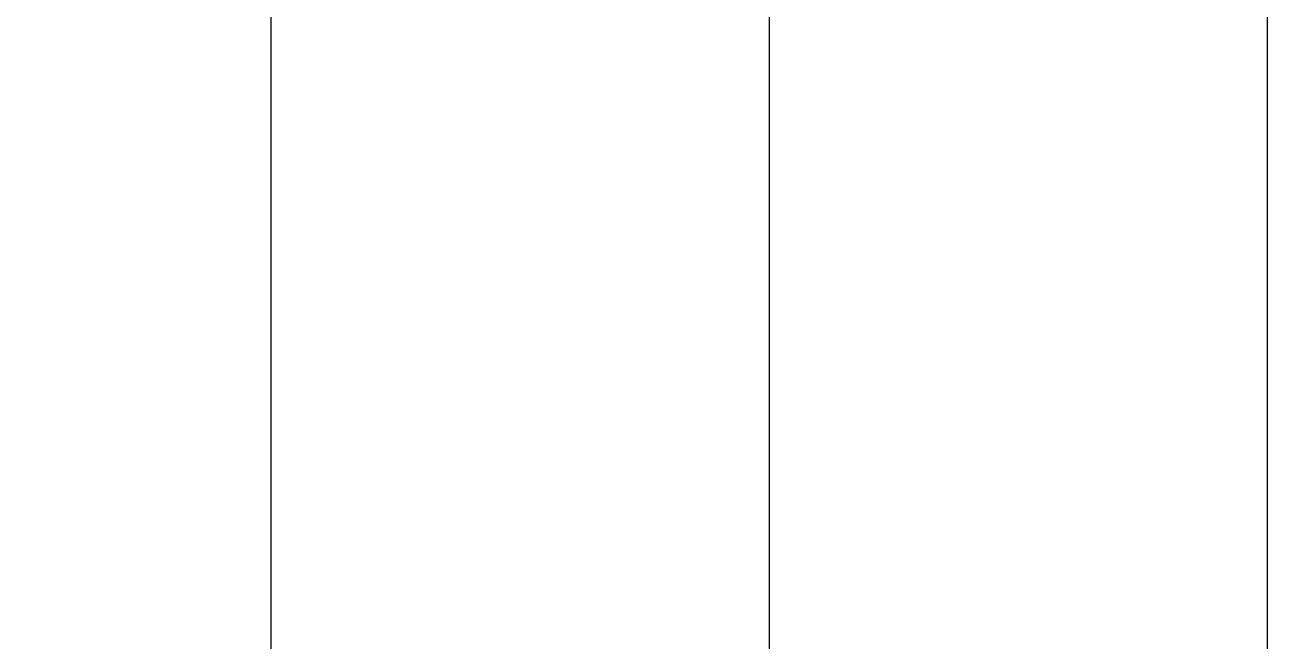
# Model space of a CAD drawing. Header units: inches. Extents: x 21 to 32698, y 13 to 3712.
# Drawn here: x 18831.74 to 18844.21, y 1864.53 to 1870.72 of the extents above; entities that cross this region are included whole.
import ezdxf

# ---------------------------------------------------------------- set-up
doc = ezdxf.new("R2010")
doc.units = ezdxf.units.IN
doc.header["$MEASUREMENT"] = 0
for name, color, linetype, lineweight in [('Z_MİM_-KM-IZO-THERMAL', 8, 'Continuous', 25), ('Z_MİM_-KM-IZO-THERMAL-ROCKWOOL', 8, 'BATTING', 25), ('Z_MİM_-KM-WALL-PLASTER', 8, 'Continuous', 25)]:
    doc.layers.add(name, color=color, linetype=linetype, lineweight=lineweight)
doc.linetypes.add('BATTING', pattern='A,0.00254,-2.54,[134,ltypeshp.shx,S=2.54,R=0,X=-2.54,Y=0],-5.08,[134,ltypeshp.shx,S=2.54,R=180,X=2.54,Y=0],-2.54', length=10.16254)

msp = doc.modelspace()

# ---------------------------------------------------------------- linework, layer by layer
at = {"layer": 'Z_MİM_-KM-IZO-THERMAL'}
msp.add_lwpolyline([(18844.214, 969.583), (17329.214, 969.583), (17329.214, 999.583), (16654.213, 999.583), (16654.213, 969.583), (15319.214, 969.583), (15319.214, 1624.583), (15029.214, 1624.583), (15029.215, 2594.584), (18844.214, 2594.584)], close=True, dxfattribs=at)
at = {"layer": 'Z_MİM_-KM-IZO-THERMAL-ROCKWOOL', "ltscale": 0.45}
msp.add_lwpolyline([(18839.214, 974.583), (17334.214, 974.583), (17334.214, 1004.583), (16649.213, 1004.583), (16649.213, 974.583), (15324.214, 974.583), (15324.214, 1629.583), (15034.214, 1629.583), (15034.215, 2589.584), (18839.214, 2589.584)], close=True, dxfattribs=at)
at = {"layer": 'Z_MİM_-KM-WALL-PLASTER'}
msp.add_lwpolyline([(18834.214, 979.583), (17339.214, 979.583), (17339.214, 1009.583), (16644.213, 1009.583), (16644.213, 979.583), (15329.214, 979.583), (15329.214, 1634.583), (15039.214, 1634.583), (15039.215, 2584.584), (18834.214, 2584.584)], close=True, dxfattribs=at)

doc.saveas('drawing.dxf')
